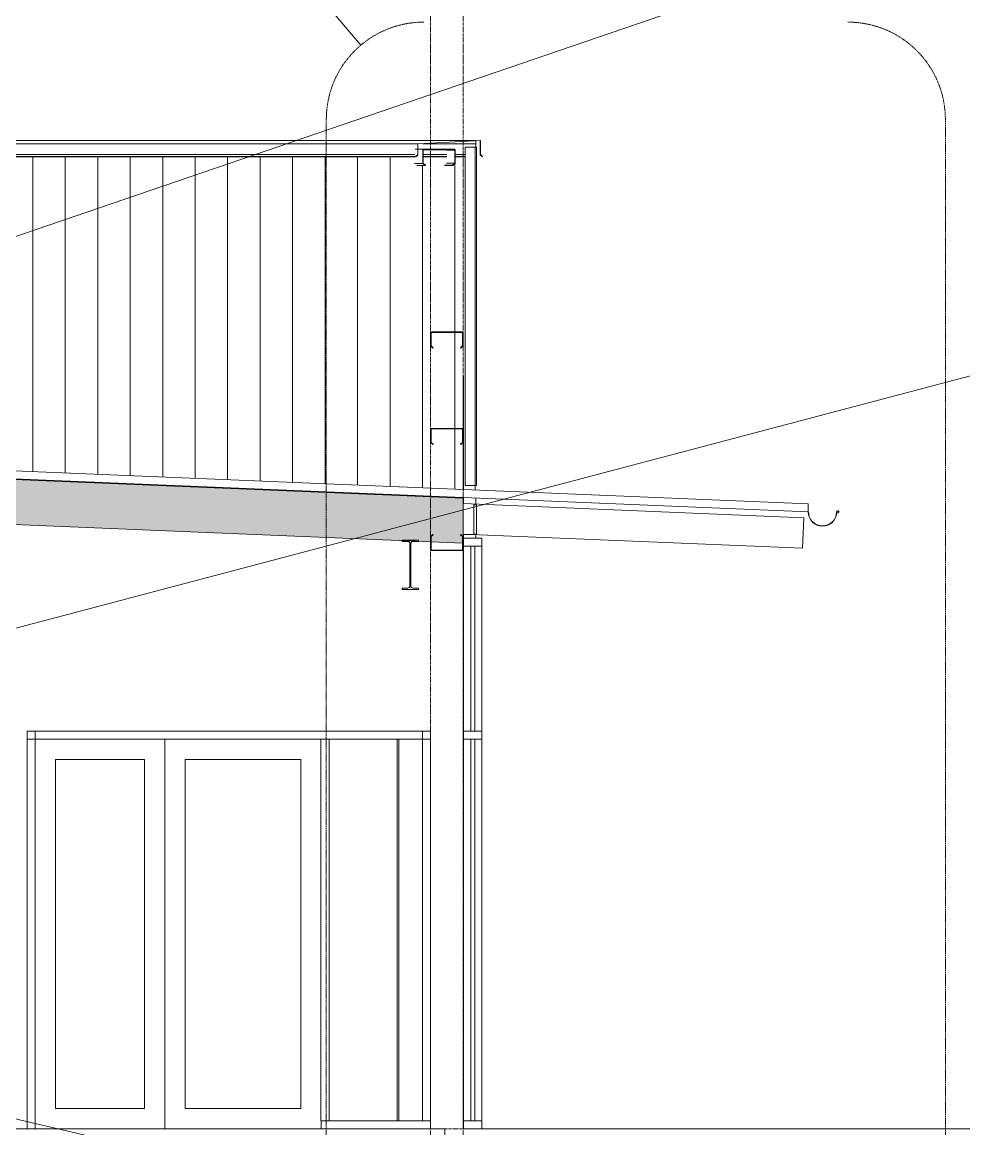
# Model space of a CAD drawing. Header units: inches. Extents: x -23565 to -21, y -324 to 853.
# Drawn here: x -14720.8 to -14488.8, y 0 to 272.6 of the extents above; entities that cross this region are included whole.
import ezdxf

# ---------------------------------------------------------------- set-up
doc = ezdxf.new("R2010")
doc.units = ezdxf.units.IN
doc.header["$MEASUREMENT"] = 0
doc.linetypes.add('Dash Dot 3_16_', pattern=[0.3125, 0.1875, -0.0625, 0, -0.0625])
doc.linetypes.add('Grid Line 1_2_', pattern=[0.875, 0.5, -0.125, 0.125, -0.125])
for name, color, linetype, lineweight in [('A-ANNO-IDEN', 131, 'Continuous', 9), ('A-ANNO-SYMB', 150, 'Continuous', 9), ('A-CLNG', 13, 'Continuous', 13), ('A-CLNG-PATT', 13, 'Continuous', 25), ('A-DOOR', 31, 'Continuous', 13), ('A-FLOR', 192, 'Continuous', 13), ('A-FLOR-LEVL', 51, 'Continuous', 9), ('A-GLAZ-CURT', 52, 'Continuous', 13), ('A-GLAZ-CWMG', 51, 'Continuous', 13), ('A-ROOF', 132, 'Continuous', 13), ('A-ROOF-MCUT', 132, 'Continuous', 25), ('A-WALL', 113, 'Continuous', 13), ('A-WALL-PATT', 111, 'Continuous', 25), ('C-TOPO', 7, 'Continuous', 13), ('I-WALL', 2, 'Continuous', 13), ('S-BEAM', 12, 'Continuous', 13), ('S-COLS', 52, 'Continuous', 13), ('S-GRID', 1, 'Continuous', 9)]:
    doc.layers.add(name, color=color, linetype=linetype, lineweight=lineweight)
pattern_1 = [(45, (-33539.073, 67.247), (-19.00703, 19.00703), []), (45, (-33539.073, 96.047), (-19.00703, 19.00703), [])]

# ---------------------------------------------------------------- blocks, each defined once
blk = doc.blocks.new('Struct_Xcel_Sports Complex_rvt-2-Building Section - East_West looking South _ Fitness Center')
at = {"layer": 'A-FLOR', "color": 7}
for p, q in [((-22066.14, 0), (-24218.88, 0)), ((-22066.14, -6), (-22066.14, 0))]:
    blk.add_line(p, q, dxfattribs=at)
blk = doc.blocks.new('W-Wide Flange-Column - B4_C-1389226-Building Section - East_West looking South _ Fitness Center')
at = {"layer": 'S-COLS', "color": 8, "lineweight": 9}
for p, q in [((-22077.89, 96), (-22077.89, 2)), ((-22077.46, 96), (-22077.46, 2))]:
    blk.add_line(p, q, dxfattribs=at)
blk = doc.blocks.new('Girt_C - 8_D-1785278-Building Section - East_West looking South _ Fitness Center')
at = {"layer": 'S-BEAM', "lineweight": 9}
h = blk.add_hatch(dxfattribs=at)
h.set_pattern_fill('FP_12', color=8, style=0, pattern_type=2)
h.set_pattern_definition(pattern_1)
h.paths.add_polyline_path([(-22064.15, 237.31), (-22063.57, 237.8), (-22063.57, 241.11), (-22063.68, 241.11), (-22063.68, 237.85), (-22064.22, 237.4)], flags=0)
h.paths.add_polyline_path([(-22071, 237.31), (-22070.93, 237.4), (-22071.46, 237.85), (-22071.46, 241.11), (-22071.57, 241.11), (-22071.57, 237.8)], flags=0)
h.paths.add_polyline_path([(-22063.76, 241.19), (-22063.76, 241.3), (-22071.39, 241.3), (-22071.39, 241.19)], flags=0)
at = {"layer": 'S-BEAM', "color": 8, "lineweight": 9}
for p, q in [((-22072.83, 241.3), (-22073.41, 241.3)), ((-22071.39, 241.3), (-22072.77, 241.3)), ((-22071.46, 241.11), (-22071.57, 241.11)), ((-22063.68, 241.11), (-22065.7, 241.11)), ((-22073.59, 237.8), (-22071.57, 237.8)), ((-22071, 237.31), (-22073.02, 237.31)), ((-22064.22, 237.4), (-22066.24, 237.4)), ((-22064.15, 237.31), (-22066.17, 237.31)), ((-22065.7, 237.85), (-22063.68, 237.85))]:
    blk.add_line(p, q, dxfattribs=at)
at = {"layer": 'S-BEAM', "color": 7}
for p, q in [((-22071.57, 241.11), (-22071.57, 237.8)), ((-22071.46, 237.85), (-22071.46, 241.11)), ((-22063.76, 241.3), (-22071.39, 241.3)), ((-22071.39, 241.19), (-22063.76, 241.19)), ((-22063.68, 241.11), (-22063.68, 237.85)), ((-22063.57, 237.8), (-22063.57, 241.11)), ((-22071.57, 237.8), (-22071, 237.31)), ((-22070.93, 237.4), (-22071.46, 237.85)), ((-22071, 237.31), (-22070.93, 237.4)), ((-22063.68, 237.85), (-22064.22, 237.4)), ((-22064.22, 237.4), (-22064.15, 237.31)), ((-22064.15, 237.31), (-22063.57, 237.8))]:
    blk.add_line(p, q, dxfattribs=at)
at = {"layer": 'S-BEAM', "color": 7, "flags": 128}
for points in [[(-22071.39, 241.3), (-22071.46, 241.28), (-22071.52, 241.24), (-22071.56, 241.18), (-22071.57, 241.11)], [(-22071.46, 241.11), (-22071.45, 241.15), (-22071.42, 241.18), (-22071.39, 241.19)], [(-22063.57, 241.11), (-22063.59, 241.18), (-22063.63, 241.24), (-22063.69, 241.28), (-22063.76, 241.3)], [(-22063.76, 241.19), (-22063.72, 241.18), (-22063.69, 241.15), (-22063.68, 241.11)]]:
    blk.add_lwpolyline(points, dxfattribs=at)
blk = doc.blocks.new('Girt_C - 8_D-1785279-Building Section - East_West looking South _ Fitness Center')
at = {"layer": 'S-BEAM', "lineweight": 9}
h = blk.add_hatch(dxfattribs=at)
h.set_pattern_fill('FP_12', color=8, style=0, pattern_type=2)
h.set_pattern_definition(pattern_1)
h.paths.add_polyline_path([(-22062.22, 168.57), (-22061.64, 169.05), (-22061.64, 172.37), (-22061.75, 172.37), (-22061.75, 169.11), (-22062.29, 168.66)], flags=0)
h.paths.add_polyline_path([(-22069.07, 168.57), (-22069, 168.66), (-22069.53, 169.11), (-22069.53, 172.37), (-22069.64, 172.37), (-22069.64, 169.05)], flags=0)
h.paths.add_polyline_path([(-22061.83, 172.45), (-22061.83, 172.55), (-22069.45, 172.55), (-22069.45, 172.45)], flags=0)
at = {"layer": 'S-BEAM', "color": 7}
for p, q in [((-22069.64, 172.37), (-22069.64, 169.05)), ((-22069.53, 169.11), (-22069.53, 172.37)), ((-22061.83, 172.55), (-22069.45, 172.55)), ((-22069.45, 172.45), (-22061.83, 172.45)), ((-22061.75, 172.37), (-22061.75, 169.11)), ((-22061.64, 169.05), (-22061.64, 172.37)), ((-22069.64, 169.05), (-22069.07, 168.57)), ((-22069, 168.66), (-22069.53, 169.11)), ((-22061.75, 169.11), (-22062.29, 168.66)), ((-22062.22, 168.57), (-22061.64, 169.05)), ((-22069.07, 168.57), (-22069, 168.66)), ((-22062.29, 168.66), (-22062.22, 168.57))]:
    blk.add_line(p, q, dxfattribs=at)
for centre, radius, start, end in [((-22069.45, 172.37), 0.188, 90, 180), ((-22069.45, 172.37), 0.0782, 90, 177.8773), ((-22061.83, 172.37), 0.187, 360, 90), ((-22061.83, 172.37), 0.0782, 3.0424, 90)]:
    blk.add_arc(centre, radius, start, end, dxfattribs=at)
blk = doc.blocks.new('W-Wide Flange - W12X19-1098423-Building Section - East_West looking South _ Fitness Center')
at = {"layer": 'S-BEAM', "color": 7}
for p, q in [((-22072.64, 145.05), (-22076.65, 145.05)), ((-22076.65, 145.05), (-22076.65, 144.7)), ((-22076.65, 144.7), (-22075.28, 144.7)), ((-22074, 144.7), (-22072.64, 144.7)), ((-22072.64, 144.7), (-22072.64, 145.05)), ((-22074.76, 144.18), (-22074.76, 133.73)), ((-22074.52, 133.73), (-22074.52, 144.18)), ((-22075.28, 133.2), (-22076.65, 133.2)), ((-22076.65, 133.2), (-22076.65, 132.85)), ((-22076.65, 132.85), (-22072.64, 132.85)), ((-22072.64, 133.2), (-22074, 133.2)), ((-22072.64, 132.85), (-22072.64, 133.2))]:
    blk.add_line(p, q, dxfattribs=at)
for centre, start, end in [((-22075.28, 144.18), 0, 90), ((-22074, 144.18), 90, 180), ((-22075.28, 133.73), 270, 0), ((-22074, 133.73), 180, 270)]:
    blk.add_arc(centre, 0.525, start, end, dxfattribs=at)
blk = doc.blocks.new('System Panel - INSULATED LOW-E GLAZING _SEE ELEVATIONS FOR U-FACTOR_ SHGC_ _ LT_-827454-Building Section - East_West looking South _ Fitness Center')
at = {"layer": 'A-GLAZ-CURT', "color": 7}
for p, q in [((-22058.77, 96), (-22059.77, 96)), ((-22059.77, 96), (-22059.77, 2)), ((-22058.77, 2), (-22058.77, 96)), ((-22059.77, 2), (-22058.77, 2))]:
    blk.add_line(p, q, dxfattribs=at)
at = {"layer": 'A-GLAZ-CURT', "color": 10, "lineweight": 9}
for p, q in [((-22059.77, 96), (-22058.77, 96)), ((-22059.77, 96), (-22059.77, 2)), ((-22058.77, 2), (-22058.77, 96)), ((-22059.77, 2), (-22058.77, 2))]:
    blk.add_line(p, q, dxfattribs=at)
blk = doc.blocks.new('System Panel - INSULATED LOW-E GLAZING _SEE ELEVATIONS FOR U-FACTOR_ SHGC_ _ LT_-1142349-Building Section - East_West looking South _ Fitness Center')
at = {"layer": 'A-GLAZ-CURT', "color": 7}
for p, q in [((-22058.77, 143.5), (-22059.77, 143.5)), ((-22059.77, 143.5), (-22059.77, 98)), ((-22058.77, 98), (-22058.77, 143.5)), ((-22059.77, 98), (-22058.77, 98))]:
    blk.add_line(p, q, dxfattribs=at)
at = {"layer": 'A-GLAZ-CURT', "color": 10, "lineweight": 9}
for p, q in [((-22059.77, 143.5), (-22058.77, 143.5)), ((-22059.77, 143.5), (-22059.77, 98)), ((-22058.77, 98), (-22058.77, 143.5)), ((-22059.77, 98), (-22058.77, 98))]:
    blk.add_line(p, q, dxfattribs=at)
blk = doc.blocks.new('Rectangular Mullion - Exterior 2_ x 4_5_-769167-Building Section - East_West looking South _ Fitness Center')
at = {"layer": 'A-GLAZ-CWMG', "color": 7}
for p, q in [((-22057.02, 2), (-22061.52, 2)), ((-22061.52, 2), (-22061.52, 0)), ((-22061.52, 0), (-22057.02, 0)), ((-22057.02, 0), (-22057.02, 2))]:
    blk.add_line(p, q, dxfattribs=at)
blk = doc.blocks.new('Rectangular Mullion - Exterior 2_ x 4_5_-1135305-Building Section - East_West looking South _ Fitness Center')
at = {"layer": 'A-GLAZ-CWMG', "color": 7}
for p, q in [((-22057.02, 98), (-22061.52, 98)), ((-22061.52, 98), (-22061.52, 96)), ((-22061.52, 96), (-22057.02, 96)), ((-22057.02, 96), (-22057.02, 98))]:
    blk.add_line(p, q, dxfattribs=at)
blk = doc.blocks.new('Rectangular Mullion - Exterior 2_ x 4_5_-1135276-Building Section - East_West looking South _ Fitness Center')
at = {"layer": 'A-GLAZ-CWMG', "color": 7}
for p, q in [((-22057.02, 145.5), (-22061.52, 145.5)), ((-22061.52, 145.5), (-22061.52, 143.5)), ((-22057.02, 143.5), (-22057.02, 145.5)), ((-22061.52, 143.5), (-22057.02, 143.5))]:
    blk.add_line(p, q, dxfattribs=at)
blk = doc.blocks.new('Rectangular Mullion - Exterior 2_ x 4_5_-V50-Building Section - East_West looking South _ Fitness Center')
at = {"layer": 'A-GLAZ-CWMG', "color": 10, "lineweight": 9}
for p, q in [((-22061.52, 96), (-22059.77, 96)), ((-22059.77, 96), (-22058.77, 96)), ((-22058.77, 96), (-22057.02, 96)), ((-22059.77, 2), (-22061.52, 2)), ((-22058.77, 2), (-22059.77, 2)), ((-22057.02, 2), (-22058.77, 2))]:
    blk.add_line(p, q, dxfattribs=at)
at = {"layer": 'A-GLAZ-CWMG', "color": 8, "lineweight": 9}
blk.add_line((-22057.02, 96), (-22057.02, 2), dxfattribs=at)
blk = doc.blocks.new('Rectangular Mullion - Exterior 2_ x 4_5_-V51-Building Section - East_West looking South _ Fitness Center')
at = {"layer": 'A-GLAZ-CWMG', "color": 10, "lineweight": 9}
for p, q in [((-22061.52, 143.5), (-22059.77, 143.5)), ((-22059.77, 143.5), (-22058.77, 143.5)), ((-22058.77, 143.5), (-22057.02, 143.5)), ((-22059.77, 98), (-22061.52, 98)), ((-22058.77, 98), (-22059.77, 98)), ((-22057.02, 98), (-22058.77, 98))]:
    blk.add_line(p, q, dxfattribs=at)
at = {"layer": 'A-GLAZ-CWMG', "color": 8, "lineweight": 9}
blk.add_line((-22057.02, 143.5), (-22057.02, 98), dxfattribs=at)
blk = doc.blocks.new('Girt_C - 8_D-1785280-Building Section - East_West looking South _ Fitness Center')
at = {"layer": 'S-BEAM', "color": 7}
for p, q in [((-22061.83, 196.3), (-22069.45, 196.3)), ((-22069.64, 196.11), (-22069.64, 192.8)), ((-22069.53, 192.85), (-22069.53, 196.11)), ((-22069.45, 196.19), (-22061.83, 196.19)), ((-22061.75, 196.11), (-22061.75, 192.85)), ((-22061.64, 192.8), (-22061.64, 196.11)), ((-22069.64, 192.8), (-22069.07, 192.31)), ((-22069, 192.4), (-22069.53, 192.85)), ((-22069.07, 192.31), (-22069, 192.4)), ((-22061.75, 192.85), (-22062.29, 192.4)), ((-22062.29, 192.4), (-22062.22, 192.31)), ((-22062.22, 192.31), (-22061.64, 192.8))]:
    blk.add_line(p, q, dxfattribs=at)
for centre, radius, start, end in [((-22069.45, 196.11), 0.188, 90, 180), ((-22061.83, 196.11), 0.188, 0, 90), ((-22069.45, 196.11), 0.0782, 90, 177.8773), ((-22061.83, 196.11), 0.0782, 3.0424, 90)]:
    blk.add_arc(centre, radius, start, end, dxfattribs=at)
blk = doc.blocks.new('Dimension Lumber - 5_5 x 7_5 Glulam-1777808-Building Section - East_West looking South _ Fitness Center')
at = {"layer": 'S-BEAM', "color": 8, "lineweight": 9}
for p, q in [((-22061.62, 154.01), (-21977.68, 150.51)), ((-21977.68, 150.51), (-21977.99, 143.01)), ((-22061.62, 146.5), (-21977.99, 143.01))]:
    blk.add_line(p, q, dxfattribs=at)
blk = doc.blocks.new('Girt_C - 8_D-1405486-Building Section - East_West looking South _ Fitness Center')
at = {"layer": 'S-BEAM', "color": 7}
for p, q in [((-22069.06, 146.42), (-22069.64, 145.94)), ((-22069.64, 145.94), (-22069.64, 142.63)), ((-22069.53, 145.89), (-22068.99, 146.34)), ((-22069.53, 142.62), (-22069.53, 145.89)), ((-22068.99, 146.34), (-22069.06, 146.42)), ((-22062.21, 146.42), (-22062.29, 146.34)), ((-22062.29, 146.34), (-22061.75, 145.89)), ((-22061.64, 145.94), (-22062.21, 146.42)), ((-22061.75, 145.89), (-22061.75, 142.62)), ((-22061.64, 142.63), (-22061.64, 145.94)), ((-22061.83, 142.55), (-22069.45, 142.55)), ((-22069.45, 142.44), (-22061.83, 142.44))]:
    blk.add_line(p, q, dxfattribs=at)
for centre, radius, start, end in [((-22069.45, 142.63), 0.188, 180, 270), ((-22069.45, 142.63), 0.0782, 183.0424, 270), ((-22061.83, 142.63), 0.188, 270, 0), ((-22061.83, 142.63), 0.0782, 270, 357.8773)]:
    blk.add_arc(centre, radius, start, end, dxfattribs=at)
blk = doc.blocks.new('Sliding Door - one-1327540-Building Section - East_West looking South _ Fitness Center')
at = {"layer": 'A-DOOR', "color": 8, "lineweight": 9}
for p, q in [((-22135.08, 0), (-22135.08, 96)), ((-22162.02, 5), (-22162.02, 91)), ((-22162.02, 91), (-22140.08, 91)), ((-22140.08, 91), (-22140.08, 5)), ((-22130.08, 91), (-22130.08, 5)), ((-22130.08, 91), (-22101.64, 91)), ((-22101.64, 5), (-22101.64, 91)), ((-22140.08, 5), (-22162.02, 5)), ((-22130.08, 5), (-22101.64, 5))]:
    blk.add_line(p, q, dxfattribs=at)
blk = doc.blocks.new('Rectangular Mullion - Exterior 2_ x 4_5_-1327535-Building Section - East_West looking South _ Fitness Center')
at = {"layer": 'A-GLAZ-CWMG', "color": 8, "lineweight": 9}
blk.add_line((-22095.64, 96), (-22069.64, 96), dxfattribs=at)
blk = doc.blocks.new('Rectangular Mullion - Exterior 2_ x 4_5_-1144623-Building Section - East_West looking South _ Fitness Center')
at = {"layer": 'A-GLAZ-CWMG', "color": 8, "lineweight": 9}
blk.add_line((-22169.02, 96), (-22132.95, 96), dxfattribs=at)
blk = doc.blocks.new('Rectangular Mullion - Exterior 2_ x 4_5_-1327536-Building Section - East_West looking South _ Fitness Center')
at = {"layer": 'A-GLAZ-CWMG', "color": 8, "lineweight": 9}
blk.add_line((-22132.95, 96), (-22095.64, 96), dxfattribs=at)
blk = doc.blocks.new('Rectangular Mullion - Exterior 2_ x 4_5_-1327537-Building Section - East_West looking South _ Fitness Center')
at = {"layer": 'A-GLAZ-CWMG', "color": 8, "lineweight": 9}
for p in [(-22096.64, 0), (-22069.64, 2)]:
    blk.add_line(p, (-22096.64, 2), dxfattribs=at)
blk = doc.blocks.new('Rectangular Mullion - Exterior 2_ x 4_5_-1142494-Building Section - East_West looking South _ Fitness Center')
at = {"layer": 'A-GLAZ-CWMG', "color": 8, "lineweight": 9}
for p in [(-22071.64, 98), (-22069.64, 2)]:
    blk.add_line(p, (-22071.64, 2), dxfattribs=at)
blk = doc.blocks.new('Rectangular Mullion - Exterior 2_ x 4_5_-1327247-Building Section - East_West looking South _ Fitness Center')
at = {"layer": 'A-GLAZ-CWMG', "color": 8, "lineweight": 9}
blk.add_line((-22167.02, 0), (-22167.02, 98), dxfattribs=at)
blk = doc.blocks.new('Rectangular Mullion - Exterior 2_ x 4_5_-1115231-Building Section - East_West looking South _ Fitness Center')
at = {"layer": 'A-GLAZ-CWMG', "color": 8, "lineweight": 9}
for p, q in [((-22242.52, 96), (-22240.52, 96)), ((-22242.52, 96), (-22242.52, 2)), ((-22240.52, 2), (-22240.52, 96)), ((-22240.52, 2), (-22242.52, 2))]:
    blk.add_line(p, q, dxfattribs=at)

msp = doc.modelspace()

# ---------------------------------------------------------------- hatches: boundary and pattern name
at = {"layer": 'A-CLNG-PATT', "lineweight": 9}
h = msp.add_hatch(dxfattribs=at)
h.set_pattern_fill('FP_20', color=8, style=0, pattern_type=2)
h.set_pattern_definition([(161.57, (-33538.113, 68.207), (-7.6802237, -0.0009796), [0, -54.643, 6.067, 0]), (18.43, (-33540.033, 68.207), (-7.6802237, 0.0009796), [0, -54.643, 6.067, 0]), (108.43, (-33538.113, 68.207), (3.8382953, -19.20136532), [18.211, -42.499]), (71.57, (-33540.033, 68.207), (3.8382953, 19.20136532), [18.211, -42.499])])
h.paths.add_polyline_path([(-14612.1573, 144.2421), (-14612.1573, 155.3767), (-15349.428, 186.0964), (-15349.428, 174.9617), (-14615.6441, 144.3874)], flags=0)
at = {"layer": 'A-WALL-PATT', "lineweight": 9}
h = msp.add_hatch(dxfattribs=at)
h.set_pattern_fill('FP_38', color=8, style=0, pattern_type=2)
h.set_pattern_definition([(270, (-30150.186, -153.667), (8, 5e-16), [])])
h.paths.add_polyline_path([(-14609.178, 157.3845), (-14609.178, 158.5), (-14611.678, 158.5), (-14611.678, 239.4558), (-14614.111, 239.4558), (-14614.111, 237.7969), (-14614.7569, 237.3139), (-14616.7669, 237.3977), (-14616.2303, 237.8479), (-14616.2303, 239.4558), (-14622.002, 239.4558), (-14621.9412, 237.7969), (-14621.4665, 237.3986), (-14621.5368, 237.3148), (-14623.5468, 237.3148), (-14624.1213, 237.7969), (-14624.1324, 239.4558), (-15004.3032, 239.4558), (-15004.3032, 197.4586), (-15003.5844, 197.4586), (-15003.5844, 193.7086), (-15006.7094, 193.7086), (-15006.7094, 192.7086), (-15008.3344, 192.7086), (-15008.3344, 179.8336), (-15006.7094, 179.8336), (-15006.7094, 179.7086), (-15128.3344, 179.7086), (-15128.3344, 179.8336), (-15126.7094, 179.8336), (-15126.7094, 192.7086), (-15128.3344, 192.7086), (-15128.3344, 193.7086), (-15131.4594, 193.7086), (-15131.4594, 197.4586), (-15130.7407, 197.4586), (-15130.7407, 239.4558), (-15348.428, 239.4558), (-15348.428, 190), (-15349.178, 190), (-15349.178, 188.2179), (-14612.1573, 157.5159), (-14612.1573, 185.5), (-14612.053, 185.5), (-14612.053, 157.5043)], flags=0)
h.paths.add_polyline_path([(-14612.7536, 168.5717), (-14612.8239, 168.6555), (-14612.2873, 169.1057), (-14612.2873, 172.3713), (-14612.178, 172.3672), (-14612.178, 169.0547), (-14612.3655, 168.8974)], flags=0)
h.paths.add_polyline_path([(-14619.6034, 168.5726), (-14620.178, 169.1057), (-14620.178, 172.3672), (-14620.0686, 172.3701), (-14619.9905, 169.0402), (-14619.5331, 168.6564)], flags=0)
h.paths.add_polyline_path([(-14612.7536, 172.4453), (-14619.9905, 172.4453), (-14619.9905, 172.5547), (-14612.3655, 172.5547), (-14612.3654, 172.4453)], flags=0)
h.paths.add_polyline_path([(-14612.7536, 192.3139), (-14612.8239, 192.3977), (-14612.2873, 192.8479), (-14612.2873, 196.1135), (-14612.178, 196.1094), (-14612.178, 192.7969), (-14612.3655, 192.6395)], flags=0)
h.paths.add_polyline_path([(-14619.6034, 192.3148), (-14620.178, 192.8479), (-14620.178, 196.1094), (-14620.0686, 196.1122), (-14619.9905, 192.7823), (-14619.5331, 192.3986)], flags=0)
h.paths.add_polyline_path([(-14612.7536, 196.1875), (-14619.9905, 196.1875), (-14619.9905, 196.2969), (-14612.3655, 196.2969), (-14612.3654, 196.1875)], flags=0)
h = msp.add_hatch(dxfattribs=at)
h.set_pattern_fill('FP_15', color=8, style=0, pattern_type=2)
h.set_pattern_definition([(90, (-30052.98, 677.25), (-193, -193), [48, -145]), (180, (-30052.98, 677.25), (-2e-14, -193), [96.25, -96.75]), (270, (-30149.23, 725.25), (-193, -193), [48, -145]), (180, (-30052.98, 725.25), (-2e-14, -193), [96.25, -96.75]), (270, (-30149.48, 725.25), (-193, -193), [48, -145]), (180, (-30149.48, 725.25), (-2e-14, -193), [96.25, -96.75]), (90, (-30245.73, 677.25), (-193, -193), [48, -145]), (180, (-30149.48, 677.25), (-2e-14, -193), [96.25, -96.75]), (90, (-30100.98, 725.5), (-193, -193), [48, -145]), (180, (-30052.73, 725.5), (-2e-14, -193), [48.25, -144.75]), (180, (-30052.73, 773.5), (-2e-14, -193), [48.25, -144.75]), (90, (-30197.48, 725.5), (-193, -193), [48, -145]), (180, (-30101.23, 725.5), (-2e-14, -193), [96.25, -96.75]), (270, (-30101.23, 773.5), (-193, -193), [48, -145]), (180, (-30101.23, 773.5), (-2e-14, -193), [96.25, -96.75]), (180, (-30197.73, 725.5), (-2e-14, -193), [48, -145]), (270, (-30197.73, 773.5), (-193, -193), [48, -145]), (180, (-30197.73, 773.5), (-2e-14, -193), [48, -145]), (90, (-30052.98, 773.75), (-193, -193), [48, -145]), (180, (-30052.98, 773.75), (-2e-14, -193), [96.25, -96.75]), (270, (-30149.23, 821.75), (-193, -193), [48, -145]), (180, (-30052.98, 821.75), (-2e-14, -193), [96.25, -96.75]), (270, (-30149.48, 821.75), (-193, -193), [48, -145]), (180, (-30149.48, 821.75), (-2e-14, -193), [96.25, -96.75]), (270, (-30245.73, 821.75), (-193, -193), [48, -145]), (180, (-30149.48, 773.75), (-2e-14, -193), [96.25, -96.75]), (90, (-30100.98, 822), (-193, -193), [48, -145]), (180, (-30052.73, 822), (-2e-14, -193), [48.25, -144.75]), (180, (-30052.73, 870), (-2e-14, -193), [48.25, -144.75]), (90, (-30197.48, 822), (-193, -193), [48, -145]), (180, (-30101.23, 822), (-2e-14, -193), [96.25, -96.75]), (270, (-30101.23, 870), (-193, -193), [48, -145]), (180, (-30101.23, 870), (-2e-14, -193), [96.25, -96.75]), (180, (-30197.73, 822), (-2e-14, -193), [48, -145]), (270, (-30197.73, 870), (-193, -193), [48, -145]), (180, (-30197.73, 870), (-2e-14, -193), [48, -145])])
h.paths.add_polyline_path([(-14913.9324, 0), (-14868.428, 0), (-14868.428, 139.829), (-14864.553, 139.829), (-14864.553, 140.0009), (-14970.6155, 144.4201), (-14970.6155, 0)], flags=0)
h.paths.add_polyline_path([(-15361.2405, 0), (-15355.178, 0), (-15355.178, 87), (-15354.553, 87), (-15354.553, 97.75), (-15354.178, 97.75), (-15354.178, 132.9645), (-15355.923, 132.9645), (-15355.923, 133.2271), (-15361.2405, 133.2271), (-15361.2405, 76.46)], flags=0)
h.paths.add_polyline_path([(-15050.678, 0), (-15009.303, 0), (-15009.303, 145.75), (-15002.532, 145.75), (-15050.678, 147.7561), (-15050.678, 15.2716)], flags=0)
h.paths.add_polyline_path([(-15350.428, 141.0992), (-15349.303, 141.0992), (-15349.303, 154.8703), (-15349.428, 154.8703), (-15349.428, 144.6752), (-15350.428, 144.6752), (-15350.428, 144.5521)], flags=0)
h.paths.add_polyline_path([(-14612.053, 145.5), (-14609.053, 145.5), (-14609.053, 146.3698), (-14612.053, 146.4948)], flags=0)
h.paths.add_polyline_path([(-14609.053, 153.8763), (-14609.053, 155.3776), (-14612.053, 155.5026), (-14612.053, 154.0013)], flags=0)
h.paths.add_polyline_path([(-14612.1573, 155.3767), (-14612.1573, 155.5069), (-15349.178, 186.2161), (-15349.178, 186.0859), (-14633.2353, 156.255)], flags=0)

# ---------------------------------------------------------------- linework, layer by layer
at = {"layer": 'A-ANNO-IDEN', "color": 153}
for p, q in [((-14738.3083, 214.3969), (-14455.8141, 311.046)), ((-14741.8626, 118.2079), (-14455.7516, 193.8195)), ((-14774.2676, 14.5118), (-14455.7516, -59.6065))]:
    msp.add_line(p, q, dxfattribs=at)
at = {"layer": 'A-ANNO-SYMB'}
msp.add_line((-14637.3869, 266.9417), (-14686.5503, 324.9851), dxfattribs=at)
at = {"layer": 'A-ANNO-SYMB', "linetype": 'Dash Dot 3_16_'}
for p, q in [((-14645.8751, 248.6282), (-14645.8751, -26.7981)), ((-14493.3646, -26.7981), (-14493.3646, 248.6282))]:
    msp.add_line(p, q, dxfattribs=at)
for centre, start, end in [((-14621.8751, 248.6282), 90, 180), ((-14517.3646, 248.6282), 0, 90)]:
    msp.add_arc(centre, 24, start, end, dxfattribs=at)
at = {"layer": 'A-CLNG', "color": 7}
for p, q in [((-14612.1573, 155.3767), (-15349.178, 186.0859)), ((-15349.178, 174.9513), (-14612.1573, 144.2421)), ((-14612.1573, 144.2421), (-14612.1573, 155.3767))]:
    msp.add_line(p, q, dxfattribs=at)
at = {"layer": 'A-FLOR-LEVL', "linetype": 'Grid Line 1_2_'}
msp.add_line((-19107.8614, 0), (-13619.1012, 0), dxfattribs=at)
at = {"layer": 'A-ROOF', "color": 7}
for p, q in [((-14527.1333, 153.966), (-15349.178, 188.2179)), ((-15349.178, 186.2161), (-14527.1333, 151.9643)), ((-14527.1333, 151.9643), (-14527.1333, 153.966))]:
    msp.add_line(p, q, dxfattribs=at)
at = {"layer": 'A-ROOF-MCUT', "color": 7, "lineweight": 13}
for p, q in [((-14527.0708, 151.9643), (-14527.1333, 151.9643)), ((-14520.0329, 151.7673), (-14520.0775, 151.7227))]:
    msp.add_line(p, q, dxfattribs=at)
for centre, radius, start, end in [((-14523.6333, 151.9643), 3.5, 180, 360), ((-14523.6333, 151.9643), 3.4375, 180, 0), ((-14519.8899, 151.9643), 0.3059, 232.159009, 180), ((-14519.8899, 151.9643), 0.2434, 234.010967, 180)]:
    msp.add_arc(centre, radius, start, end, dxfattribs=at)
at = {"layer": 'A-WALL', "color": 8, "lineweight": 9}
for p, q in [((-15045.2563, 243.5), (-14609.053, 243.5)), ((-15004.0532, 242.6877), (-14623.3655, 242.6877)), ((-14622.1712, 242.6877), (-14609.053, 242.6877)), ((-14609.053, 243.3797), (-14609.053, 241.8309)), ((-15004.3032, 240), (-14624.1041, 240)), ((-14622.002, 240), (-14616.2131, 240)), ((-14614.111, 240), (-14611.678, 240)), ((-15004.3032, 239.5), (-14624.099, 239.5)), ((-15004.3032, 239.4558), (-14624.0995, 239.4558)), ((-14622.002, 239.5), (-14616.208, 239.5)), ((-14622.002, 239.4558), (-14616.2084, 239.4558)), ((-14614.111, 239.5), (-14611.678, 239.5)), ((-14614.111, 239.4558), (-14611.678, 239.4558)), ((-14609.178, 157.3845), (-14609.178, 158.5)), ((-14609.053, 153.8763), (-14609.053, 155.3776)), ((-14609.053, 145.5), (-14609.053, 146.3698))]:
    msp.add_line(p, q, dxfattribs=at)
at = {"layer": 'A-WALL', "color": 7}
for p, q in [((-14607.8655, 243.5), (-14623.3655, 242.6877)), ((-14623.3655, 242.6877), (-14623.3655, 240)), ((-14623.303, 242.6284), (-14607.928, 243.4341)), ((-14607.928, 243.4341), (-14607.928, 239.9741)), ((-14607.8655, 240), (-14607.8655, 243.5)), ((-14623.3655, 240), (-14623.8655, 239.5)), ((-14623.8213, 239.4558), (-14623.303, 239.9741)), ((-14623.303, 239.9741), (-14623.303, 242.6284)), ((-14608.8655, 241.8309), (-14611.678, 241.8309)), ((-14611.678, 241.8309), (-14611.678, 158.5)), ((-14609.178, 241.8309), (-14609.178, 158.5)), ((-14608.8655, 158.5), (-14608.8655, 241.8309)), ((-14607.928, 239.9741), (-14607.4096, 239.4558)), ((-14607.3655, 239.5), (-14607.8655, 240)), ((-14623.8655, 239.5), (-14623.8213, 239.4558)), ((-14607.4096, 239.4558), (-14607.3655, 239.5)), ((-14611.678, 158.5), (-14608.8655, 158.5))]:
    msp.add_line(p, q, dxfattribs=at)
at = {"layer": 'C-TOPO'}
for p, q in [((-14542.9533, 0), (-14606.678, 0)), ((-14526.1515, 0), (-14542.9533, 0)), ((-14506.0079, 0), (-14526.1515, 0)), ((-14495.109, 0), (-14506.0079, 0)), ((-14484.2596, 0), (-14495.109, 0))]:
    msp.add_line(p, q, dxfattribs=at)
at = {"layer": 'I-WALL', "color": 8, "lineweight": 9}
for p, q in [((-14612.053, 185.5), (-14612.1573, 185.5)), ((-14612.1573, 185.5), (-14612.1573, 157.5087)), ((-14612.053, 157.5043), (-14612.053, 185.5)), ((-14612.1573, 155.5069), (-14612.1573, 155.3767)), ((-14612.053, 154.0013), (-14612.053, 155.5026)), ((-14612.053, 145.5), (-14612.053, 146.4948)), ((-14612.053, 98), (-14612.053, 143.5)), ((-14719.553, 0), (-14719.553, 98)), ((-14719.553, 98), (-14620.178, 98)), ((-14620.178, 98), (-14620.178, 0)), ((-14612.053, 2), (-14612.053, 96))]:
    msp.add_line(p, q, dxfattribs=at)
at = {"layer": 'I-WALL', "color": 7}
for p, q in [((-14608.8655, 153.75), (-14609.4905, 153.75)), ((-14609.4905, 153.75), (-14609.4905, 146.5)), ((-14608.8655, 146.5), (-14608.8655, 153.75)), ((-14609.4905, 146.5), (-14608.8655, 146.5))]:
    msp.add_line(p, q, dxfattribs=at)
at = {"layer": 'S-GRID', "linetype": 'Grid Line 1_2_'}
for p, q in [((-14620.178, -273.1608), (-14620.178, 671.8918)), ((-14612.178, -273.1608), (-14612.178, 671.8918))]:
    msp.add_line(p, q, dxfattribs=at)

# ---------------------------------------------------------------- block references
at = {"color": 250, "lineweight": 5}
msp.add_blockref('Struct_Xcel_Sports Complex_rvt-2-Building Section - East_West looking South _ Fitness Center', (7449.4623, 0), dxfattribs=at)
at = {"layer": 'A-DOOR', "color": 8, "lineweight": 9}
msp.add_blockref('Sliding Door - one-1327540-Building Section - East_West looking South _ Fitness Center', (7449.4623, 0), dxfattribs=at)
at = {"layer": 'A-GLAZ-CURT', "color": 10, "lineweight": 9}
for name in ['System Panel - INSULATED LOW-E GLAZING _SEE ELEVATIONS FOR U-FACTOR_ SHGC_ _ LT_-1142349-Building Section - East_West looking South _ Fitness Center', 'System Panel - INSULATED LOW-E GLAZING _SEE ELEVATIONS FOR U-FACTOR_ SHGC_ _ LT_-827454-Building Section - East_West looking South _ Fitness Center']:
    msp.add_blockref(name, (7449.4623, 0), dxfattribs=at)
at = {"layer": 'A-GLAZ-CWMG', "color": 8, "lineweight": 9}
for name, p in [('Rectangular Mullion - Exterior 2_ x 4_5_-1135276-Building Section - East_West looking South _ Fitness Center', (7449.4623, 0)), ('Rectangular Mullion - Exterior 2_ x 4_5_-V51-Building Section - East_West looking South _ Fitness Center', (7449.4623, 0)), ('Rectangular Mullion - Exterior 2_ x 4_5_-1144623-Building Section - East_West looking South _ Fitness Center', (7449.4623, 0)), ('Rectangular Mullion - Exterior 2_ x 4_5_-1327247-Building Section - East_West looking South _ Fitness Center', (7449.4623, 0)), ('Rectangular Mullion - Exterior 2_ x 4_5_-1327536-Building Section - East_West looking South _ Fitness Center', (7449.4623, 0)), ('Rectangular Mullion - Exterior 2_ x 4_5_-1115231-Building Section - East_West looking South _ Fitness Center', (7595.3373, 0)), ('Rectangular Mullion - Exterior 2_ x 4_5_-1327535-Building Section - East_West looking South _ Fitness Center', (7449.4623, 0)), ('Rectangular Mullion - Exterior 2_ x 4_5_-1142494-Building Section - East_West looking South _ Fitness Center', (7449.4623, 0)), ('Rectangular Mullion - Exterior 2_ x 4_5_-1135305-Building Section - East_West looking South _ Fitness Center', (7449.4623, 0)), ('Rectangular Mullion - Exterior 2_ x 4_5_-V50-Building Section - East_West looking South _ Fitness Center', (7449.4623, 0)), ('Rectangular Mullion - Exterior 2_ x 4_5_-1327537-Building Section - East_West looking South _ Fitness Center', (7449.4623, 0)), ('Rectangular Mullion - Exterior 2_ x 4_5_-769167-Building Section - East_West looking South _ Fitness Center', (7449.4623, 0))]:
    msp.add_blockref(name, p, dxfattribs=at)
at = {"layer": 'S-BEAM', "color": 8, "lineweight": 9}
for name in ['Girt_C - 8_D-1785278-Building Section - East_West looking South _ Fitness Center', 'Girt_C - 8_D-1785280-Building Section - East_West looking South _ Fitness Center', 'Girt_C - 8_D-1785279-Building Section - East_West looking South _ Fitness Center', 'Dimension Lumber - 5_5 x 7_5 Glulam-1777808-Building Section - East_West looking South _ Fitness Center', 'W-Wide Flange - W12X19-1098423-Building Section - East_West looking South _ Fitness Center', 'Girt_C - 8_D-1405486-Building Section - East_West looking South _ Fitness Center']:
    msp.add_blockref(name, (7449.4623, 0), dxfattribs=at)
at = {"layer": 'S-COLS', "color": 8, "lineweight": 9}
msp.add_blockref('W-Wide Flange-Column - B4_C-1389226-Building Section - East_West looking South _ Fitness Center', (7449.4623, 0), dxfattribs=at)

doc.saveas('drawing.dxf')
